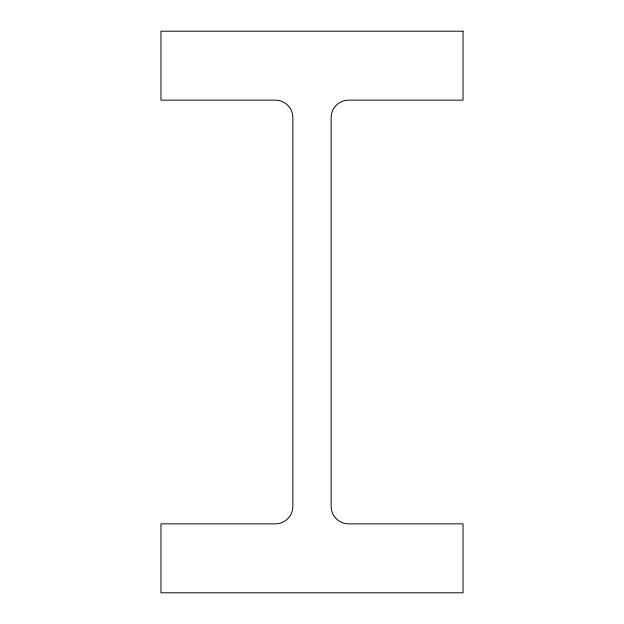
<?xml version="1.0" encoding="UTF-8"?>
<svg xmlns="http://www.w3.org/2000/svg" width="624" height="624" viewBox="0 0 624 624"><rect width="100%" height="100%" fill="white"/><g stroke="black" fill="none" stroke-linecap="round" stroke-linejoin="round"><path stroke-width="0.94" d="M463.031 31.2L160.969 31.2L160.969 100.144L275.317 100.144A17.566 17.566 0 0 1 292.874 117.702L292.874 506.298A17.566 17.566 0 0 1 275.317 523.856L160.969 523.856L160.969 592.8L463.031 592.8L463.031 523.856L348.683 523.856A17.566 17.566 0 0 1 331.126 506.298L331.126 117.702A17.566 17.566 0 0 1 348.683 100.144L463.031 100.144L463.031 31.2"/></g></svg>
